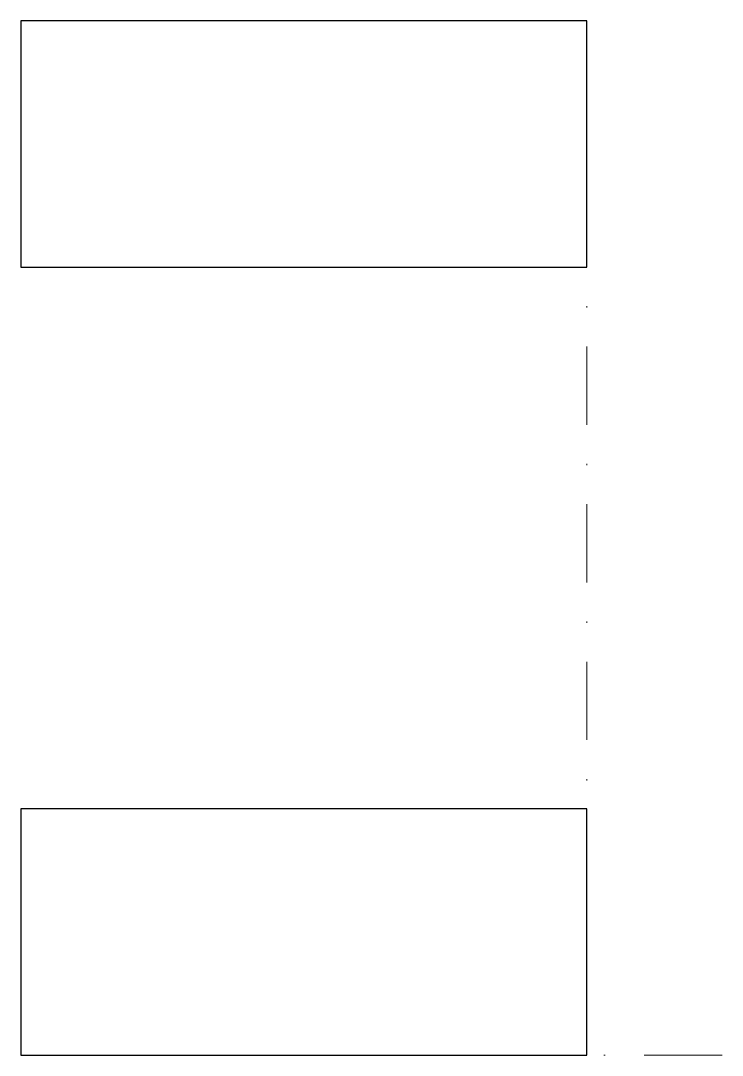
# Model space of a CAD drawing. Header units: millimetres. Extents: x -57 to 0, y 0 to 84.
import ezdxf

# ---------------------------------------------------------------- set-up
doc = ezdxf.new("R2010")
doc.units = ezdxf.units.MM
doc.linetypes.add('DASHDOT2', pattern=[12.7, 6.35, -3.175, 0, -3.175])
for name, color, linetype, lineweight, true_color in [('CAM ... GCodeMM', 7, 'Continuous', 20, 0xffffff), ('CAM ... GCodeMM ... normal', 8, 'Continuous', 20, 0x808080), ('CAM ... GCodeMM ... rapid', 150, 'DASHDOT2', 20, 0x0088ff), ('CAM ... GCodeMM ... source', 7, 'Continuous', 20, 0xffffff), ('layer 1', 30, 'Continuous', 25, 0xff7f00)]:
    doc.layers.add(name, color=color, linetype=linetype, lineweight=lineweight, true_color=true_color)

# ---------------------------------------------------------------- blocks, each defined once
blk = doc.blocks.new('CAMTOOLPATH$$GCodeMM$$Profile 1')
at = {"layer": 'CAM ... GCodeMM ... normal'}
for p, q in [((-57, 64, -4), (-57, 84, -4)), ((-57, 84, -4), (-11, 84, -4)), ((-11, 84, -4), (-11, 64, -4)), ((-11, 64, -4), (-57, 64, -4)), ((-11, 64, 2), (-11, 64, -4)), ((-11, 64, -4), (-11, 64, 2)), ((-57, 0, -4), (-57, 20, -4)), ((-57, 20, -4), (-11, 20, -4)), ((-11, 20, -4), (-11, 0, -4)), ((-11, 0, -4), (-57, 0, -4)), ((-11, 0, 2), (-11, 0, -4)), ((-11, 0, -4), (-11, 0, 2))]:
    blk.add_line(p, q, dxfattribs=at)
at = {"layer": 'CAM ... GCodeMM ... rapid'}
for p, q in [((-11, 0, 2), (-11, 64, 2)), ((-11, 64, 2), (-11, 64, 2)), ((-11, 64, 2), (-11, 64, 2)), ((-11, 64, 2), (-11, 64, 10)), ((0, 0, 10), (-11, 0, 10)), ((-11, 0, 10), (-11, 0, 2)), ((-11, 0, 2), (-11, 0, 2))]:
    blk.add_line(p, q, dxfattribs=at)
at = {"layer": 'CAM ... GCodeMM ... source'}
for p, q in [((-11, 84), (-57, 84)), ((-57, 84), (-57, 64)), ((-11, 64), (-11, 84)), ((-57, 64), (-11, 64)), ((-57, 20), (-57, 0)), ((-11, 20), (-57, 20)), ((-11, 0), (-11, 20)), ((-57, 0), (-11, 0))]:
    blk.add_line(p, q, dxfattribs=at)

msp = doc.modelspace()

# ---------------------------------------------------------------- linework, layer by layer
at = {"layer": 'layer 1'}
for p, q in [((-11, 84), (-57, 84)), ((-57, 84), (-57, 64)), ((-11, 64), (-11, 84)), ((-57, 64), (-11, 64)), ((-11, 20), (-57, 20)), ((-57, 20), (-57, 0)), ((-11, 0), (-11, 20)), ((-57, 0), (-11, 0))]:
    msp.add_line(p, q, dxfattribs=at)

# ---------------------------------------------------------------- block references
at = {"layer": 'CAM ... GCodeMM'}
msp.add_blockref('CAMTOOLPATH$$GCodeMM$$Profile 1', (0, 0), dxfattribs=at)

doc.saveas('drawing.dxf')
